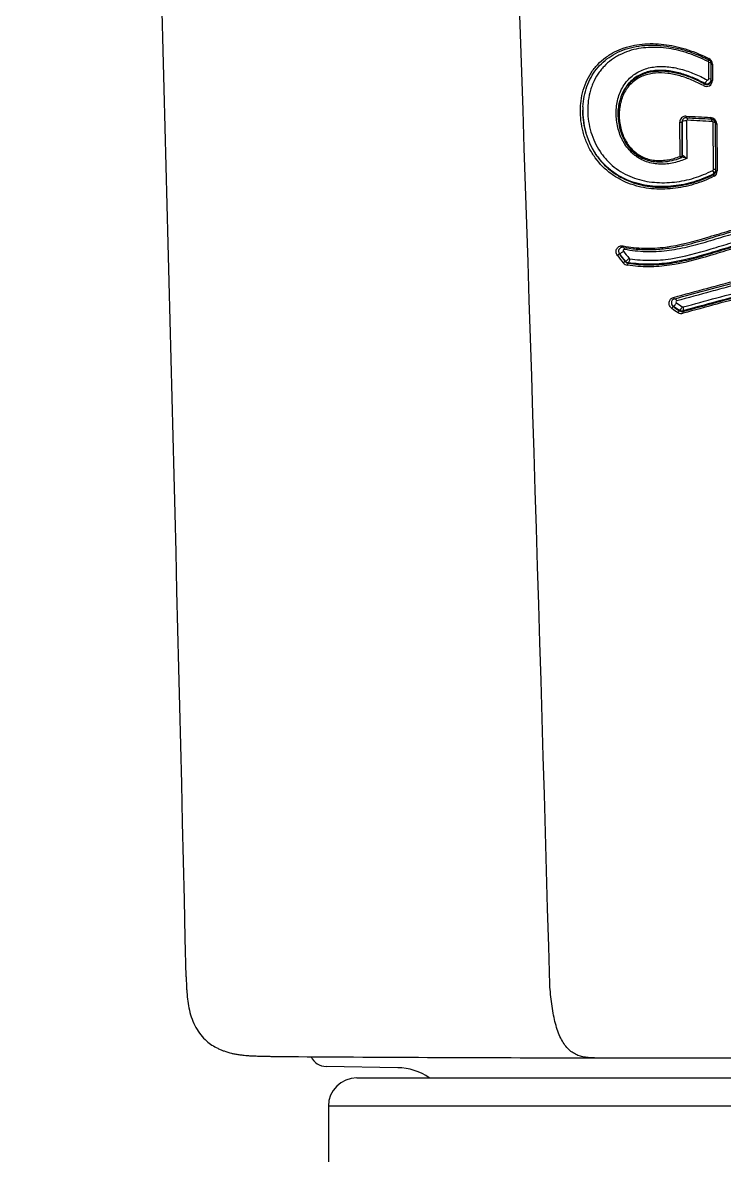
# Model space of a CAD drawing. Header units: millimetres. Extents: x 976 to 9349, y -1578 to 2211.
# Drawn here: x 2936.241 to 2937.472, y 1354.402 to 1356.391 of the extents above; entities that cross this region are included whole.
import ezdxf

# ---------------------------------------------------------------- set-up
doc = ezdxf.new("R2010")
doc.units = ezdxf.units.MM
doc.layers.add('Wbudowane', color=175, linetype='Continuous')

# ---------------------------------------------------------------- blocks, each defined once
blk = doc.blocks.new('Z$W@#21058')
for p, q in [((19.3974, 124.2416), (19.3972, 124.2704)), ((19.4017, 124.2393), (19.4015, 124.2681)), ((19.4037, 124.2676), (19.4039, 124.2389)), ((19.3901, 124.2329), (19.3901, 124.2338)), ((19.2384, 124.1811), (19.2384, 124.1794)), ((19.3469, 124.1056), (19.3465, 124.1658)), ((19.3504, 124.1666), (19.3504, 124.1663)), ((19.3504, 124.1663), (19.3508, 124.1061)), ((19.3508, 124.1066), (19.3505, 124.1666)), ((19.3583, 124.1678), (19.3588, 124.1018)), ((19.4055, 124.0827), (19.405, 124.1654)), ((19.4098, 124.0804), (19.4093, 124.1631)), ((19.4115, 124.1626), (19.412, 124.08)), ((19.3508, 124.1061), (19.3508, 124.1066)), ((19.3508, 124.106), (19.3508, 124.1066)), ((19.4058, 124.0738), (19.4058, 124.075)), ((19.2406, 123.9346), (19.2406, 123.934)), ((19.2507, 123.9211), (19.2508, 123.9217)), ((19.2561, 123.9189), (19.2561, 123.9179)), ((19.3353, 123.8425), (19.3353, 123.8418)), ((19.346, 123.8346), (19.346, 123.8353)), ((19.3525, 123.8346), (19.3525, 123.8334)), ((18.8517, 122.5056), (18.7261, 122.5078)), ((18.78, 122.4878), (20.94, 122.4878)), ((20.99, 122.4378), (18.73, 122.4378)), ((18.73, 122.4378), (18.73, 122.1878))]:
    blk.add_line(p, q)
for centre, radius, start, end in [((-413.6011, 112.7193), 432.1961, 1.31861, 2.469133), ((-226.2837, 115.9166), 245.4945, 1.572032, 3.567036), ((19.3922, 124.2674), 0.0115, 1.0668, 63.9753), ((19.3951, 124.2703), 0.00212, 1.51, 63.2229), ((19.393, 124.2679), 0.00851, 1.9615, 63.9667), ((19.3933, 124.2389), 0.0105, 239.0171, 359.9109), ((19.3938, 124.2408), 0.00791, 242.2286, 356.0818), ((19.3941, 124.2393), 0.00756, 237.7665, 358.9514), ((19.3955, 124.2416), 0.00191, 239.1637, 0.0138), ((19.3941, 124.2393), 0.00756, 358.9514, 359.7276), ((19.3568, 124.1659), 0.0103, 85.7252, 180.5346), ((19.3577, 124.1664), 0.00725, 85.2041, 179.9471), ((19.3577, 124.1664), 0.0073, 179.8791, 180.7403), ((19.8016, 132.365), 8.2008, 266.8963, 267.19681), ((19.799, 132.2828), 8.1212, 266.88939, 267.19236), ((19.3602, 124.1678), 0.00186, 85.8783, 180.7564), ((19.8017, 132.2169), 8.0593, 266.86068, 267.16465), ((19.3999, 124.1624), 0.0116, 1.2522, 87.168), ((19.4007, 124.1628), 0.0086, 2.3852, 86.8495), ((19.4029, 124.1653), 0.0021, 1.1696, 86.8916), ((19.3478, 124.106), 0.003, 290.7996, 359.6193), ((19.3514, 124.1065), 0.000533, 141.5533, 172.0647), ((19.3483, 124.1065), 0.0025, 359.3812, 0.4191), ((19.4037, 124.0827), 0.00189, 298.1035, 0.3656), ((19.4021, 124.0818), 0.00776, 298.9282, 356.8764), ((19.4026, 124.0803), 0.00729, 296.7738, 0.1933), ((19.4018, 124.0798), 0.0103, 297.4737, 0.7089), ((19.4026, 124.0803), 0.00729, 0.1933, 0.9978), ((19.2461, 123.939), 0.00709, 76.9969, 179.7574), ((19.2468, 123.9394), 0.0078, 181.0404, 217.6961), ((19.4329, 124.0737), 0.2289, 216.0154, 220.0173), ((19.4299, 124.0728), 0.239, 216.1607, 220.1677), ((19.4302, 124.0732), 0.2349, 216.1598, 220.1727), ((19.4313, 124.073), 0.236, 216.0886, 220.0901), ((19.2565, 123.9264), 0.012, 220.0201, 261.5678), ((19.2577, 123.9267), 0.00894, 219.2123, 260.0659), ((19.2569, 123.9271), 0.00822, 221.4561, 264.6095), ((19.2593, 123.9279), 0.00216, 219.8451, 261.4707), ((19.3388, 123.8487), 0.00709, 104.563, 179.8851), ((19.3396, 123.849), 0.00783, 180.767, 236.6873), ((19.4411, 123.9892), 0.1854, 234.1635, 238.2213), ((19.4414, 123.9897), 0.1814, 234.2026, 238.2678), ((19.4421, 123.9892), 0.182, 234.0722, 238.1301), ((19.4433, 123.9897), 0.1747, 234.0196, 238.0849), ((19.352, 123.8432), 0.00205, 237.6631, 284.783), ((19.3496, 123.8412), 0.0114, 237.8101, 284.7498), ((19.3501, 123.8424), 0.00813, 239.8803, 287.3497), ((19.3505, 123.8415), 0.00829, 236.6573, 283.5352), ((19.3007, 217.0429), 94.52, 269.621581, 269.937012), ((18.7267, 122.5378), 0.03, 205.648, 269), ((19.8425, 472.1864), 349.664, 269.894197, 270.002871), ((18.78, 122.4378), 0.05, 90, 180), ((18.85, 122.4056), 0.1, 55.235, 89)]:
    blk.add_arc(centre, radius, start, end)
for centre, major_axis, ratio, start_param, end_param in [((19.3981, 124.2782), (0.00133, 0.00269), 0.189207, 1.832908, 3.141612), ((19.3943, 124.2713), (-0.00267, -0.00537), 0.192618, -4.448331, -3.77704), ((19.3955, 124.2694), (-0.006, -0.00004), 0.155396, 3.398872, 4.425477), ((19.4045, 124.2681), (0.003, 0.00002), 0.155089, 3.139466, 4.432727), ((19.3928, 124.239), (0.00287, 0.00527), 0.184551, 3.289925, 4.984739), ((19.3957, 124.2407), (-0.006, -0.00004), 0.155786, 3.197798, 4.42468), ((19.4047, 124.2393), (0.003, 0.00002), 0.155478, 3.139466, 4.431952), ((19.3888, 124.2303), (-0.00144, -0.00263), 0.186109, 3.28997, 4.985759), ((19.3474, 124.1663), (0.003, 0.00002), 0.158307, 4.389742, 6.281058), ((19.3564, 124.1669), (-0.006, -0.00004), 0.158073, 4.39479, 6.229884), ((19.3585, 124.1766), (0.00016, 0.003), 0.303996, 1.740172, 3.141789), ((19.3585, 124.1688), (-0.00033, -0.00599), 0.305516, 1.740456, 2.513088), ((19.4013, 124.1744), (0.00015, 0.003), 0.275989, 1.737108, 3.141587), ((19.4013, 124.1665), (-0.0003, -0.00599), 0.277357, 1.737363, 2.483834), ((19.4033, 124.1645), (-0.006, -0.00004), 0.156633, 3.396071, 4.427468), ((19.4123, 124.1631), (0.003, 0.00002), 0.156329, 3.139466, 4.434743), ((19.3478, 124.106), (0.003, 0.00002), 0.159181, 4.387902, 6.281057), ((19.3478, 124.106), (-0.00107, 0.0028), 0.351592, 1.600909, 3.141688), ((19.348, 124.1069), (-0.00235, 0.00186), 0.951759, 3.505429, 3.80914), ((19.3478, 124.1066), (-0.003, 0.00002), 0.986786, 3.141591, 3.15456), ((19.3478, 124.106), (-0.003, 0.00002), 0.986786, 3.141584, 3.15456), ((19.4029, 124.0801), (-0.00277, 0.00532), 0.32178, 3.289885, 4.717612), ((19.4039, 124.0818), (-0.006, -0.00004), 0.157825, 3.197884, 4.425183), ((19.4128, 124.0804), (0.003, 0.00002), 0.157517, 3.139465, 4.432519), ((19.4073, 124.0712), (0.00139, -0.00266), 0.318419, 3.289706, 4.719291), ((19.2454, 123.9382), (0.00485, 0.00354), 0.119515, 3.241228, 5.136742), ((19.2482, 123.9489), (0.00053, 0.00295), 0.368272, 1.794302, 3.141619), ((19.2472, 123.9412), (-0.00106, -0.0059), 0.370942, 1.795083, 2.485049), ((19.2382, 123.9323), (-0.00242, -0.00177), 0.121899, 3.241257, 5.139992), ((19.2485, 123.9191), (0.00229, 0.00193), 0.147353, 0.109401, 1.983237), ((19.2553, 123.9256), (0.00459, 0.00387), 0.144967, 3.250955, 5.12197), ((19.2559, 123.915), (0.00043, 0.00297), 0.370536, 0.174907, 1.781223), ((19.2566, 123.9248), (0.00086, 0.00594), 0.371365, 3.316563, 4.922872), ((19.3336, 123.8393), (0.00176, 0.00243), 0.191347, 0.13788, 1.900876), ((19.3363, 123.8584), (-0.00078, 0.0029), 0.364089, 1.634279, 3.142026), ((19.3386, 123.8474), (-0.00352, -0.00486), 0.189389, 0.137826, 1.899288), ((19.3391, 123.8509), (0.00157, -0.00579), 0.363846, 1.634455, 2.568937), ((19.349, 123.8405), (-0.00316, -0.0051), 0.205541, 0.144761, 1.881338), ((19.3506, 123.8402), (0.00158, -0.00579), 0.35674, 0.164909, 1.635844), ((19.3445, 123.832), (0.00158, 0.00255), 0.207256, 0.144815, 1.882584), ((19.3534, 123.8306), (-0.00079, 0.00289), 0.353921, 0.164719, 1.636573)]:
    blk.add_ellipse(centre, major_axis=major_axis, ratio=ratio, start_param=start_param, end_param=end_param)
for points, knots in [([(19.4065, 124.0707), (19.3951, 124.0648), (19.3834, 124.0602), (19.3653, 124.0548), (19.3592, 124.0533), (19.3469, 124.0508), (19.3406, 124.0498), (19.3218, 124.0478), (19.3093, 124.0477), (19.2907, 124.0495), (19.2845, 124.0505), (19.2752, 124.0525), (19.2722, 124.0533), (19.266, 124.055), (19.2629, 124.056), (19.2539, 124.0592), (19.2481, 124.0618), (19.2367, 124.0678), (19.2312, 124.0712), (19.2153, 124.0829), (19.2061, 124.0922), (19.1963, 124.1058), (19.1944, 124.1086), (19.1909, 124.1143), (19.186, 124.1231), (19.182, 124.1324), (19.1787, 124.142), (19.1778, 124.1452), (19.176, 124.1518), (19.1753, 124.155), (19.1734, 124.1649), (19.1726, 124.1715), (19.1721, 124.1815), (19.172, 124.1849), (19.1722, 124.1916), (19.1724, 124.1949), (19.1733, 124.2047), (19.1744, 124.2111), (19.1775, 124.2236), (19.1796, 124.2298), (19.1846, 124.2415), (19.1876, 124.247), (19.1927, 124.2549), (19.1945, 124.2574), (19.1984, 124.2623), (19.2004, 124.2647), (19.2068, 124.2714), (19.2114, 124.2755), (19.2187, 124.281), (19.2213, 124.2827), (19.2265, 124.286), (19.2292, 124.2875), (19.2374, 124.2917), (19.243, 124.2941), (19.2517, 124.2971), (19.2547, 124.298), (19.2607, 124.2995), (19.2637, 124.3002), (19.2729, 124.302), (19.2791, 124.3028), (19.2916, 124.3036), (19.2979, 124.3037), (19.3106, 124.3031), (19.317, 124.3025), (19.3359, 124.2998), (19.3484, 124.2968), (19.3731, 124.2887), (19.3853, 124.2836), (19.3972, 124.2777)], [0, 0, 0, 0, 0.0625, 0.0625, 0.09375, 0.09375, 0.125, 0.125, 0.1875, 0.1875, 0.21875, 0.21875, 0.234375, 0.234375, 0.25, 0.25, 0.28125, 0.28125, 0.3125, 0.3125, 0.375, 0.375, 0.390625, 0.390625, 0.40625, 0.4375, 0.4375, 0.453125, 0.453125, 0.46875, 0.46875, 0.5, 0.5, 0.515625, 0.515625, 0.53125, 0.53125, 0.5625, 0.5625, 0.59375, 0.59375, 0.625, 0.625, 0.640625, 0.640625, 0.65625, 0.65625, 0.6875, 0.6875, 0.703125, 0.703125, 0.71875, 0.71875, 0.75, 0.75, 0.765625, 0.765625, 0.78125, 0.78125, 0.8125, 0.8125, 0.84375, 0.84375, 0.875, 0.875, 0.9375, 0.9375, 1, 1, 1, 1]), ([(19.1765, 124.1925), (19.1769, 124.1994), (19.1783, 124.2106), (19.1831, 124.2287), (19.1904, 124.2446), (19.2, 124.2592), (19.2118, 124.2717), (19.2259, 124.2824), (19.2421, 124.2908), (19.2602, 124.297), (19.2802, 124.3005), (19.3015, 124.3015), (19.3244, 124.2994), (19.3476, 124.2947), (19.3729, 124.2864), (19.3877, 124.2799), (19.3967, 124.2755)], [0, 0, 0, 0, 0.062937, 0.125358, 0.186934, 0.248476, 0.31075, 0.374607, 0.440933, 0.510157, 0.582577, 0.658401, 0.73772, 0.820735, 0.908, 1, 1, 1, 1]), ([(19.396, 124.2722), (19.3849, 124.2777), (19.3735, 124.2825), (19.3505, 124.2902), (19.3388, 124.2931), (19.3211, 124.2959), (19.3151, 124.2965), (19.3032, 124.2971), (19.2973, 124.2971), (19.2857, 124.2965), (19.2799, 124.2958), (19.2685, 124.2938), (19.2628, 124.2924), (19.2518, 124.2888), (19.2465, 124.2867), (19.2388, 124.2828), (19.2363, 124.2814), (19.2314, 124.2784), (19.2289, 124.2768), (19.222, 124.2717), (19.2177, 124.2679), (19.2117, 124.2616), (19.2098, 124.2594), (19.2061, 124.2549), (19.2044, 124.2525), (19.1996, 124.2451), (19.1968, 124.2399), (19.1932, 124.2318), (19.1922, 124.229), (19.1902, 124.2233), (19.1894, 124.2203), (19.1871, 124.2114), (19.1861, 124.2054), (19.185, 124.1932), (19.1848, 124.187), (19.1854, 124.1744), (19.1862, 124.1682), (19.1885, 124.1559), (19.1901, 124.1498), (19.1962, 124.1317), (19.2019, 124.1205), (19.2111, 124.1077), (19.213, 124.1053), (19.217, 124.1005), (19.2191, 124.0983), (19.2256, 124.0917), (19.2302, 124.0878), (19.24, 124.0806), (19.2453, 124.0773), (19.256, 124.0718), (19.2615, 124.0694), (19.2727, 124.0655), (19.2785, 124.0639), (19.2901, 124.0614), (19.296, 124.0606), (19.3136, 124.059), (19.3253, 124.0592), (19.343, 124.0612), (19.3488, 124.0621), (19.3604, 124.0645), (19.3661, 124.066), (19.3829, 124.0711), (19.3939, 124.0755), (19.4046, 124.081)], [0, 0, 0, 0, 0.0625, 0.0625, 0.125, 0.125, 0.15625, 0.15625, 0.1875, 0.1875, 0.21875, 0.21875, 0.25, 0.25, 0.28125, 0.28125, 0.296875, 0.296875, 0.3125, 0.3125, 0.34375, 0.34375, 0.359375, 0.359375, 0.375, 0.375, 0.40625, 0.40625, 0.421875, 0.421875, 0.4375, 0.4375, 0.46875, 0.46875, 0.5, 0.5, 0.53125, 0.53125, 0.5625, 0.5625, 0.625, 0.625, 0.640625, 0.640625, 0.65625, 0.65625, 0.6875, 0.6875, 0.71875, 0.71875, 0.75, 0.75, 0.78125, 0.78125, 0.8125, 0.8125, 0.875, 0.875, 0.90625, 0.90625, 0.9375, 0.9375, 1, 1, 1, 1]), ([(19.3588, 124.1018), (19.355, 124.1003), (19.3513, 124.0988), (19.3437, 124.0963), (19.3398, 124.0952), (19.332, 124.0935), (19.3281, 124.0929), (19.3202, 124.092), (19.3162, 124.0919), (19.3081, 124.0921), (19.3041, 124.0924), (19.2961, 124.0938), (19.2921, 124.0949), (19.2844, 124.0976), (19.2807, 124.0992), (19.2753, 124.1022), (19.2735, 124.1033), (19.27, 124.1057), (19.2683, 124.1069), (19.2602, 124.1135), (19.2547, 124.1199), (19.2489, 124.1289), (19.2478, 124.1307), (19.2458, 124.1345), (19.2448, 124.1364), (19.2422, 124.1422), (19.2407, 124.1462), (19.2382, 124.1543), (19.2372, 124.1585), (19.2357, 124.1669), (19.2352, 124.1711), (19.2347, 124.1795), (19.2347, 124.1837), (19.2352, 124.1921), (19.2358, 124.1963), (19.2373, 124.2045), (19.2384, 124.2084), (19.241, 124.2162), (19.2426, 124.22), (19.2463, 124.2272), (19.2484, 124.2306), (19.2531, 124.2371), (19.2557, 124.2401), (19.2642, 124.2483), (19.2707, 124.2527), (19.2815, 124.2577), (19.2852, 124.259), (19.2927, 124.2612), (19.2966, 124.262), (19.3045, 124.2631), (19.3085, 124.2634), (19.3165, 124.2635), (19.3205, 124.2634), (19.3285, 124.2627), (19.3326, 124.2621), (19.3406, 124.2607), (19.3446, 124.2598), (19.3565, 124.2566), (19.3643, 124.2539), (19.3796, 124.2476), (19.3871, 124.244), (19.3945, 124.24)], [0, 0, 0, 0, 0.03125, 0.03125, 0.0625, 0.0625, 0.09375, 0.09375, 0.125, 0.125, 0.15625, 0.15625, 0.1875, 0.1875, 0.21875, 0.21875, 0.234375, 0.234375, 0.25, 0.25, 0.3125, 0.3125, 0.328125, 0.328125, 0.34375, 0.34375, 0.375, 0.375, 0.40625, 0.40625, 0.4375, 0.4375, 0.46875, 0.46875, 0.5, 0.5, 0.53125, 0.53125, 0.5625, 0.5625, 0.59375, 0.59375, 0.625, 0.625, 0.6875, 0.6875, 0.71875, 0.71875, 0.75, 0.75, 0.78125, 0.78125, 0.8125, 0.8125, 0.84375, 0.84375, 0.875, 0.875, 0.9375, 0.9375, 1, 1, 1, 1]), ([(19.3901, 124.2338), (19.3832, 124.2375), (19.3763, 124.2409), (19.3621, 124.2468), (19.3549, 124.2494), (19.3438, 124.2525), (19.3401, 124.2534), (19.3327, 124.2549), (19.3289, 124.2555), (19.3215, 124.2563), (19.3178, 124.2566), (19.3104, 124.2567), (19.3066, 124.2566), (19.2956, 124.2555), (19.2885, 124.2539), (19.2784, 124.2499), (19.2751, 124.2483), (19.2689, 124.2446), (19.266, 124.2425), (19.2619, 124.239), (19.2605, 124.2378), (19.258, 124.2352), (19.2567, 124.2338), (19.2532, 124.2295), (19.2511, 124.2265), (19.2473, 124.2201), (19.2457, 124.2167), (19.2429, 124.2096), (19.2418, 124.2059), (19.24, 124.1985), (19.2393, 124.1946), (19.2387, 124.1883), (19.2385, 124.1858), (19.2384, 124.1833)], [0, 0, 0, 0, 0.113412, 0.113412, 0.226824, 0.226824, 0.28353, 0.28353, 0.340236, 0.340236, 0.396942, 0.396942, 0.453648, 0.453648, 0.56706, 0.56706, 0.623766, 0.623766, 0.680472, 0.680472, 0.708825, 0.708825, 0.737178, 0.737178, 0.793884, 0.793884, 0.85059, 0.85059, 0.907297, 0.907297, 0.964003, 0.964003, 1, 1, 1, 1]), ([(19.2385, 124.1837), (19.2386, 124.1856), (19.2387, 124.1875), (19.2394, 124.1933), (19.24, 124.197), (19.2418, 124.2045), (19.243, 124.2081), (19.2458, 124.2152), (19.2474, 124.2186), (19.2511, 124.225), (19.2532, 124.2281), (19.258, 124.2338), (19.2605, 124.2364), (19.266, 124.2412), (19.269, 124.2433), (19.2752, 124.2471), (19.2786, 124.2487), (19.2888, 124.2527), (19.2959, 124.2544), (19.3107, 124.2558), (19.3182, 124.2557), (19.333, 124.254), (19.3405, 124.2525), (19.3551, 124.2484), (19.3623, 124.2459), (19.3764, 124.24), (19.3833, 124.2366), (19.3901, 124.2329)], [0, 0, 0, 0, 0.028144, 0.028144, 0.085312, 0.085312, 0.14248, 0.14248, 0.199648, 0.199648, 0.256816, 0.256816, 0.313984, 0.313984, 0.371152, 0.371152, 0.42832, 0.42832, 0.542656, 0.542656, 0.656992, 0.656992, 0.771328, 0.771328, 0.885664, 0.885664, 1, 1, 1, 1]), ([(19.3879, 124.2298), (19.3813, 124.2334), (19.3746, 124.2367), (19.3609, 124.2424), (19.354, 124.2449), (19.3434, 124.2479), (19.3399, 124.2488), (19.3327, 124.2503), (19.329, 124.2509), (19.3182, 124.2522), (19.311, 124.2524), (19.3003, 124.2515), (19.2967, 124.251), (19.2898, 124.2495), (19.2864, 124.2485), (19.2798, 124.246), (19.2766, 124.2445), (19.2705, 124.241), (19.2676, 124.239), (19.2622, 124.2345), (19.2597, 124.232), (19.255, 124.2265), (19.2529, 124.2236), (19.2493, 124.2174), (19.2476, 124.2142), (19.2449, 124.2074), (19.2437, 124.2038), (19.2419, 124.1967), (19.2413, 124.193), (19.2404, 124.1855), (19.2402, 124.1817), (19.2402, 124.1742), (19.2404, 124.1704), (19.2414, 124.1629), (19.242, 124.1591), (19.2448, 124.1479), (19.2474, 124.1408), (19.2529, 124.1307), (19.255, 124.1274), (19.2596, 124.1214), (19.2621, 124.1185), (19.2676, 124.1133), (19.2706, 124.111), (19.2768, 124.1069), (19.2801, 124.1052), (19.2869, 124.1023), (19.2904, 124.1011), (19.2975, 124.0995), (19.3011, 124.0989), (19.3083, 124.0984), (19.3119, 124.0983), (19.3191, 124.0988), (19.3226, 124.0992), (19.3332, 124.101), (19.3401, 124.103), (19.3469, 124.1056)], [0, 0, 0, 0, 0.0625, 0.0625, 0.125, 0.125, 0.15625, 0.15625, 0.1875, 0.1875, 0.25, 0.25, 0.28125, 0.28125, 0.3125, 0.3125, 0.34375, 0.34375, 0.375, 0.375, 0.40625, 0.40625, 0.4375, 0.4375, 0.46875, 0.46875, 0.5, 0.5, 0.53125, 0.53125, 0.5625, 0.5625, 0.59375, 0.59375, 0.625, 0.625, 0.6875, 0.6875, 0.71875, 0.71875, 0.75, 0.75, 0.78125, 0.78125, 0.8125, 0.8125, 0.84375, 0.84375, 0.875, 0.875, 0.90625, 0.90625, 0.9375, 0.9375, 1, 1, 1, 1]), ([(19.1765, 124.1925), (19.1765, 124.1912), (19.1764, 124.1899), (19.1763, 124.1861), (19.1764, 124.1835), (19.1765, 124.181)], [0, 0, 0, 0, 0.339118, 0.339118, 1, 1, 1, 1]), ([(19.4058, 124.075), (19.3947, 124.0692), (19.3833, 124.0646), (19.3656, 124.0593), (19.3597, 124.0578), (19.3476, 124.0553), (19.3415, 124.0544), (19.323, 124.0523), (19.3107, 124.0521), (19.2923, 124.0539), (19.2862, 124.0548), (19.274, 124.0574), (19.268, 124.0591), (19.2562, 124.0633), (19.2505, 124.0658), (19.2393, 124.0716), (19.2338, 124.075), (19.2236, 124.0826), (19.2187, 124.0868), (19.212, 124.0936), (19.2098, 124.096), (19.2056, 124.1009), (19.2036, 124.1035), (19.194, 124.1168), (19.1881, 124.1285), (19.1817, 124.1473), (19.18, 124.1537), (19.1776, 124.1665), (19.1768, 124.173), (19.1765, 124.181), (19.1764, 124.1824), (19.1764, 124.1838)], [0, 0, 0, 0, 0.123326, 0.123326, 0.184989, 0.184989, 0.246652, 0.246652, 0.369978, 0.369978, 0.431641, 0.431641, 0.493304, 0.493304, 0.554967, 0.554967, 0.61663, 0.61663, 0.678293, 0.678293, 0.709125, 0.709125, 0.739957, 0.739957, 0.863283, 0.863283, 0.924946, 0.924946, 0.986609, 0.986609, 1, 1, 1, 1]), ([(19.1765, 124.181), (19.1765, 124.1802), (19.1765, 124.1795), (19.1769, 124.1723), (19.1777, 124.1658), (19.1795, 124.1561), (19.1803, 124.1529), (19.182, 124.1464), (19.1829, 124.1433), (19.1861, 124.1339), (19.1887, 124.1278), (19.1932, 124.119), (19.1948, 124.1162), (19.1983, 124.1106), (19.2001, 124.1078), (19.2097, 124.0945), (19.2188, 124.0854), (19.2343, 124.074), (19.2397, 124.0706), (19.2508, 124.0648), (19.2565, 124.0623), (19.2654, 124.0591), (19.2684, 124.0582), (19.2744, 124.0565), (19.2774, 124.0557), (19.2864, 124.0538), (19.2925, 124.0528), (19.3107, 124.0511), (19.3229, 124.0512), (19.3414, 124.0532), (19.3475, 124.0542), (19.3596, 124.0566), (19.3655, 124.0581), (19.3832, 124.0634), (19.3947, 124.068), (19.4058, 124.0738)], [0, 0, 0, 0, 0.006876, 0.006876, 0.068946, 0.068946, 0.099981, 0.099981, 0.131016, 0.131016, 0.193086, 0.193086, 0.224122, 0.224122, 0.255157, 0.255157, 0.379297, 0.379297, 0.441368, 0.441368, 0.503438, 0.503438, 0.534473, 0.534473, 0.565508, 0.565508, 0.627578, 0.627578, 0.751719, 0.751719, 0.813789, 0.813789, 0.875859, 0.875859, 1, 1, 1, 1]), ([(19.2384, 124.1748), (19.2384, 124.1758), (19.2384, 124.1768), (19.2384, 124.1797), (19.2384, 124.1817), (19.2385, 124.1837)], [0, 0, 0, 0, 0.336192, 0.336192, 1, 1, 1, 1]), ([(19.2384, 124.1747), (19.2387, 124.1692), (19.2398, 124.1599), (19.2438, 124.1449), (19.2499, 124.1319), (19.2577, 124.1203), (19.2671, 124.1109), (19.2779, 124.1036), (19.2898, 124.0986), (19.3033, 124.0959), (19.3176, 124.0956), (19.3337, 124.0982), (19.3432, 124.101), (19.3489, 124.1032)], [0, 0, 0, 0, 0.094514, 0.18795, 0.277253, 0.362131, 0.443823, 0.524242, 0.60633, 0.692854, 0.786687, 0.890346, 1, 1, 1, 1]), ([(19.3588, 124.1018), (19.357, 124.1027), (19.355, 124.1034), (19.3522, 124.1042), (19.3513, 124.1044), (19.3505, 124.1045), (19.3505, 124.1045), (19.3504, 124.1045)], [0, 0, 0, 0, 0.6442804, 0.6442804, 0.9664205, 0.9664205, 1, 1, 1, 1]), ([(19.351, 124.1069), (19.3511, 124.1071), (19.3516, 124.1072), (19.3528, 124.1067), (19.3536, 124.1063), (19.3558, 124.1047), (19.3574, 124.1033), (19.3588, 124.1018)], [0, 0, 0, 0, 0.25, 0.25, 0.5, 0.5, 1, 1, 1, 1]), ([(19.247, 123.9484), (19.2593, 123.9462), (19.2717, 123.9449), (19.2904, 123.9444), (19.2967, 123.9444), (19.3091, 123.9451), (19.3153, 123.9457), (19.3459, 123.9496), (19.3698, 123.9561), (19.4058, 123.9667), (19.4177, 123.9704), (19.4419, 123.9776), (19.4541, 123.981), (19.4787, 123.9871), (19.4911, 123.9897), (19.5161, 123.9939), (19.5287, 123.9954), (19.5542, 123.997), (19.5671, 123.9971), (19.5866, 123.996), (19.5932, 123.9954), (19.6062, 123.9938), (19.6127, 123.9929), (19.632, 123.9894), (19.6447, 123.9864), (19.6699, 123.9794), (19.6823, 123.9754), (19.7071, 123.9667), (19.7194, 123.9621), (19.7442, 123.9529), (19.7565, 123.9484), (19.7815, 123.9401), (19.794, 123.9363), (19.8196, 123.9304), (19.8326, 123.9282), (19.8459, 123.9272)], [0, 0, 0, 0, 0.0625, 0.0625, 0.09375, 0.09375, 0.125, 0.125, 0.25, 0.25, 0.3125, 0.3125, 0.375, 0.375, 0.4375, 0.4375, 0.5, 0.5, 0.5625, 0.5625, 0.59375, 0.59375, 0.625, 0.625, 0.6875, 0.6875, 0.75, 0.75, 0.8125, 0.8125, 0.875, 0.875, 0.9375, 0.9375, 1, 1, 1, 1]), ([(19.2476, 123.9459), (19.257, 123.9443), (19.2726, 123.9423), (19.2992, 123.9415), (19.3256, 123.9439), (19.3565, 123.9497), (19.3958, 123.9606), (19.4386, 123.9741), (19.4803, 123.985), (19.5145, 123.9913), (19.545, 123.9943), (19.5742, 123.9945), (19.603, 123.9921), (19.6327, 123.9869), (19.6655, 123.9784), (19.7062, 123.9647), (19.7488, 123.9483), (19.7884, 123.9349), (19.8199, 123.9277), (19.8366, 123.9254), (19.8457, 123.9247)], [0, 0, 0, 0, 0.044134, 0.08726, 0.131066, 0.180609, 0.245541, 0.337018, 0.404528, 0.458598, 0.50745, 0.553584, 0.599216, 0.646172, 0.697786, 0.760137, 0.85082, 0.913404, 0.960635, 1, 1, 1, 1]), ([(19.8466, 123.9206), (19.8334, 123.9216), (19.8204, 123.9236), (19.7949, 123.9293), (19.7824, 123.933), (19.7575, 123.9412), (19.7452, 123.9457), (19.7206, 123.9548), (19.7084, 123.9595), (19.6838, 123.9682), (19.6714, 123.9723), (19.6465, 123.9795), (19.6339, 123.9826), (19.6085, 123.9873), (19.5957, 123.9889), (19.5762, 123.9901), (19.5696, 123.9903), (19.5565, 123.9903), (19.55, 123.9901), (19.5177, 123.988), (19.4927, 123.9833), (19.4559, 123.9739), (19.4438, 123.9704), (19.4196, 123.9632), (19.4076, 123.9595), (19.3837, 123.9524), (19.3717, 123.9491), (19.3477, 123.9434), (19.3357, 123.9412), (19.3114, 123.9383), (19.2992, 123.9377), (19.2806, 123.9383), (19.2744, 123.9387), (19.2619, 123.9401), (19.2557, 123.941), (19.2496, 123.9421)], [0, 0, 0, 0, 0.0625, 0.0625, 0.125, 0.125, 0.1875, 0.1875, 0.25, 0.25, 0.3125, 0.3125, 0.375, 0.375, 0.4375, 0.4375, 0.46875, 0.46875, 0.5, 0.5, 0.625, 0.625, 0.6875, 0.6875, 0.75, 0.75, 0.8125, 0.8125, 0.875, 0.875, 0.9375, 0.9375, 0.96875, 0.96875, 1, 1, 1, 1]), ([(19.8466, 123.8943), (19.8334, 123.8952), (19.8206, 123.8972), (19.7953, 123.9028), (19.7828, 123.9064), (19.7581, 123.9145), (19.7459, 123.9189), (19.7215, 123.9279), (19.7093, 123.9325), (19.6848, 123.9412), (19.6725, 123.9453), (19.6477, 123.9525), (19.6352, 123.9557), (19.6162, 123.9593), (19.6098, 123.9603), (19.597, 123.9621), (19.5905, 123.9627), (19.5711, 123.9641), (19.5584, 123.9642), (19.5332, 123.9629), (19.5207, 123.9615), (19.496, 123.9576), (19.4837, 123.955), (19.4594, 123.9491), (19.4474, 123.9458), (19.4234, 123.9387), (19.4116, 123.9351), (19.376, 123.9245), (19.3524, 123.9179), (19.3163, 123.9128), (19.3041, 123.9118), (19.2855, 123.9118), (19.2793, 123.912), (19.267, 123.913), (19.2609, 123.9136), (19.2547, 123.9145)], [0, 0, 0, 0, 0.0625, 0.0625, 0.125, 0.125, 0.1875, 0.1875, 0.25, 0.25, 0.3125, 0.3125, 0.375, 0.375, 0.40625, 0.40625, 0.4375, 0.4375, 0.5, 0.5, 0.5625, 0.5625, 0.625, 0.625, 0.6875, 0.6875, 0.75, 0.75, 0.875, 0.875, 0.9375, 0.9375, 0.96875, 0.96875, 1, 1, 1, 1]), ([(19.847, 123.8986), (19.8341, 123.8996), (19.8213, 123.9015), (19.7961, 123.9072), (19.7836, 123.9108), (19.759, 123.9188), (19.7468, 123.9233), (19.7224, 123.9323), (19.7102, 123.9368), (19.6858, 123.9455), (19.6735, 123.9496), (19.6488, 123.9568), (19.6363, 123.96), (19.611, 123.9648), (19.5981, 123.9666), (19.5819, 123.9678), (19.5786, 123.968), (19.5721, 123.9683), (19.5688, 123.9683), (19.559, 123.9685), (19.5525, 123.9683), (19.5203, 123.9667), (19.4955, 123.9624), (19.459, 123.9535), (19.447, 123.9501), (19.4232, 123.9431), (19.4113, 123.9395), (19.3758, 123.9289), (19.3521, 123.9223), (19.3163, 123.9172), (19.3043, 123.9163), (19.2803, 123.9163), (19.2682, 123.9172), (19.2561, 123.9189)], [0, 0, 0, 0, 0.0625, 0.0625, 0.125, 0.125, 0.1875, 0.1875, 0.25, 0.25, 0.3125, 0.3125, 0.375, 0.375, 0.4375, 0.4375, 0.453125, 0.453125, 0.46875, 0.46875, 0.5, 0.5, 0.625, 0.625, 0.6875, 0.6875, 0.75, 0.75, 0.875, 0.875, 0.9375, 0.9375, 1, 1, 1, 1]), ([(19.2561, 123.9179), (19.2681, 123.9162), (19.2801, 123.9153), (19.304, 123.9152), (19.3159, 123.9161), (19.3396, 123.9194), (19.3514, 123.9218), (19.3751, 123.9276), (19.387, 123.931), (19.4106, 123.9381), (19.4224, 123.9418), (19.4462, 123.9488), (19.4582, 123.9521), (19.4946, 123.9611), (19.5194, 123.9655), (19.5514, 123.9673), (19.5579, 123.9674), (19.5709, 123.9673), (19.5775, 123.9671), (19.5972, 123.9657), (19.6101, 123.964), (19.6355, 123.9592), (19.648, 123.9561), (19.6729, 123.9489), (19.6852, 123.9448), (19.7097, 123.9361), (19.7219, 123.9315), (19.7463, 123.9225), (19.7586, 123.918), (19.7833, 123.9099), (19.7958, 123.9063), (19.8211, 123.9006), (19.8338, 123.8986), (19.8468, 123.8977)], [0, 0, 0, 0, 0.0625, 0.0625, 0.125, 0.125, 0.1875, 0.1875, 0.25, 0.25, 0.3125, 0.3125, 0.375, 0.375, 0.5, 0.5, 0.53125, 0.53125, 0.5625, 0.5625, 0.625, 0.625, 0.6875, 0.6875, 0.75, 0.75, 0.8125, 0.8125, 0.875, 0.875, 0.9375, 0.9375, 1, 1, 1, 1]), ([(19.2589, 123.9258), (19.2709, 123.924), (19.2829, 123.9231), (19.3068, 123.9232), (19.3187, 123.9241), (19.3542, 123.9293), (19.3778, 123.936), (19.4132, 123.9467), (19.425, 123.9503), (19.4488, 123.9573), (19.4608, 123.9606), (19.4971, 123.9694), (19.5219, 123.9736), (19.554, 123.9752), (19.5605, 123.9753), (19.5703, 123.9752), (19.5736, 123.9751), (19.5801, 123.9748), (19.5833, 123.9746), (19.5996, 123.9734), (19.6123, 123.9717), (19.6376, 123.9668), (19.65, 123.9638), (19.6747, 123.9566), (19.6869, 123.9525), (19.7113, 123.9439), (19.7234, 123.9393), (19.7477, 123.9303), (19.7598, 123.9259), (19.7844, 123.9177), (19.7968, 123.9141), (19.8219, 123.9084), (19.8346, 123.9064), (19.8475, 123.9055)], [0, 0, 0, 0, 0.0625, 0.0625, 0.125, 0.125, 0.25, 0.25, 0.3125, 0.3125, 0.375, 0.375, 0.5, 0.5, 0.53125, 0.53125, 0.546875, 0.546875, 0.5625, 0.5625, 0.625, 0.625, 0.6875, 0.6875, 0.75, 0.75, 0.8125, 0.8125, 0.875, 0.875, 0.9375, 0.9375, 1, 1, 1, 1]), ([(19.237, 123.9318), (19.2357, 123.9336), (19.2349, 123.9358), (19.2347, 123.9391), (19.2348, 123.9402), (19.2354, 123.9422), (19.2358, 123.9432), (19.237, 123.9449), (19.2376, 123.9457), (19.2392, 123.947), (19.2401, 123.9475), (19.242, 123.9482), (19.2429, 123.9485), (19.245, 123.9486), (19.246, 123.9486), (19.247, 123.9484)], [0, 0, 0, 0, 0.25, 0.25, 0.375, 0.375, 0.5, 0.5, 0.625, 0.625, 0.75, 0.75, 0.875, 0.875, 1, 1, 1, 1]), ([(19.239, 123.939), (19.239, 123.9389), (19.239, 123.9388), (19.239, 123.937), (19.2396, 123.9354), (19.2406, 123.934)], [0, 0, 0, 0, 0.064535, 0.064535, 1, 1, 1, 1]), ([(19.2496, 123.9421), (19.2488, 123.9423), (19.248, 123.942), (19.2474, 123.941), (19.2473, 123.9406), (19.2474, 123.9398), (19.2475, 123.9394), (19.2477, 123.9391)], [0, 0, 0, 0, 0.5, 0.5, 0.75, 0.75, 1, 1, 1, 1]), ([(19.3353, 123.858), (19.3553, 123.8634), (19.3754, 123.869), (19.416, 123.88), (19.4364, 123.8855), (19.4676, 123.8927), (19.4781, 123.8949), (19.494, 123.8978), (19.4993, 123.8987), (19.51, 123.9003), (19.5154, 123.901), (19.5316, 123.9028), (19.5425, 123.9036), (19.5642, 123.9041), (19.575, 123.9038), (19.5968, 123.9021), (19.6077, 123.9007), (19.6241, 123.8978), (19.6296, 123.8966), (19.6404, 123.8941), (19.6458, 123.8928), (19.6727, 123.8855), (19.6937, 123.878), (19.7356, 123.8628), (19.7566, 123.8551), (19.7993, 123.8427), (19.8211, 123.838), (19.8435, 123.8362)], [0, 0, 0, 0, 0.125, 0.125, 0.25, 0.25, 0.3125, 0.3125, 0.34375, 0.34375, 0.375, 0.375, 0.4375, 0.4375, 0.5, 0.5, 0.5625, 0.5625, 0.59375, 0.59375, 0.625, 0.625, 0.75, 0.75, 0.875, 0.875, 1, 1, 1, 1]), ([(19.3371, 123.8555), (19.3567, 123.8609), (19.3889, 123.8698), (19.4401, 123.8837), (19.4818, 123.8932), (19.5172, 123.899), (19.5476, 123.9015), (19.5762, 123.9015), (19.6039, 123.899), (19.6322, 123.8939), (19.6639, 123.8855), (19.7032, 123.8722), (19.7449, 123.8566), (19.7838, 123.8441), (19.8159, 123.8369), (19.8334, 123.8345), (19.8433, 123.8337)], [0, 0, 0, 0, 0.112111, 0.220206, 0.302095, 0.368351, 0.426121, 0.4795, 0.531449, 0.584699, 0.64311, 0.716287, 0.819574, 0.892412, 0.949169, 1, 1, 1, 1]), ([(19.8442, 123.8297), (19.822, 123.8313), (19.8005, 123.8358), (19.7582, 123.8478), (19.7374, 123.8553), (19.696, 123.8705), (19.6753, 123.878), (19.6437, 123.887), (19.6331, 123.8896), (19.6169, 123.8927), (19.6115, 123.8936), (19.6006, 123.8952), (19.5951, 123.8958), (19.5677, 123.8982), (19.5461, 123.8976), (19.5038, 123.8929), (19.4829, 123.8889), (19.452, 123.8817), (19.4417, 123.8792), (19.4213, 123.8739), (19.4112, 123.8711), (19.381, 123.8628), (19.361, 123.8572), (19.3411, 123.8518)], [0, 0, 0, 0, 0.125, 0.125, 0.25, 0.25, 0.375, 0.375, 0.4375, 0.4375, 0.46875, 0.46875, 0.5, 0.5, 0.625, 0.625, 0.75, 0.75, 0.8125, 0.8125, 0.875, 0.875, 1, 1, 1, 1]), ([(19.3525, 123.8412), (19.372, 123.8465), (19.3916, 123.852), (19.4311, 123.8626), (19.451, 123.8678), (19.4915, 123.8764), (19.512, 123.8799), (19.5383, 123.8822), (19.5436, 123.8825), (19.5542, 123.8829), (19.5596, 123.883), (19.5756, 123.8829), (19.5863, 123.8823), (19.6073, 123.8801), (19.6177, 123.8784), (19.6384, 123.8742), (19.6487, 123.8716), (19.6793, 123.8628), (19.6995, 123.8555), (19.7398, 123.8408), (19.76, 123.8334), (19.8011, 123.8215), (19.8221, 123.8171), (19.8438, 123.8153)], [0, 0, 0, 0, 0.125, 0.125, 0.25, 0.25, 0.375, 0.375, 0.40625, 0.40625, 0.4375, 0.4375, 0.5, 0.5, 0.5625, 0.5625, 0.625, 0.625, 0.75, 0.75, 0.875, 0.875, 1, 1, 1, 1]), ([(19.8432, 123.8085), (19.8216, 123.8102), (19.8006, 123.8146), (19.7595, 123.8263), (19.7393, 123.8336), (19.699, 123.8482), (19.6788, 123.8555), (19.6483, 123.8644), (19.638, 123.8671), (19.6174, 123.8714), (19.6069, 123.8731), (19.5859, 123.8754), (19.5753, 123.876), (19.5593, 123.8762), (19.5539, 123.8761), (19.5433, 123.8757), (19.538, 123.8754), (19.5118, 123.8732), (19.4913, 123.8697), (19.4509, 123.8611), (19.431, 123.856), (19.3915, 123.8454), (19.3719, 123.8399), (19.3525, 123.8346)], [0, 0, 0, 0, 0.125, 0.125, 0.25, 0.25, 0.375, 0.375, 0.4375, 0.4375, 0.5, 0.5, 0.5625, 0.5625, 0.59375, 0.59375, 0.625, 0.625, 0.75, 0.75, 0.875, 0.875, 1, 1, 1, 1]), ([(19.3525, 123.8334), (19.372, 123.8388), (19.3915, 123.8442), (19.4311, 123.8549), (19.4511, 123.86), (19.4916, 123.8687), (19.5121, 123.8722), (19.5383, 123.8743), (19.5436, 123.8747), (19.5542, 123.8751), (19.5595, 123.8752), (19.5755, 123.875), (19.5861, 123.8744), (19.6071, 123.8721), (19.6174, 123.8704), (19.638, 123.8661), (19.6483, 123.8635), (19.6787, 123.8546), (19.6988, 123.8473), (19.739, 123.8327), (19.7591, 123.8254), (19.8001, 123.8137), (19.821, 123.8093), (19.8425, 123.8075)], [0, 0, 0, 0, 0.125, 0.125, 0.25, 0.25, 0.375, 0.375, 0.40625, 0.40625, 0.4375, 0.4375, 0.5, 0.5, 0.5625, 0.5625, 0.625, 0.625, 0.75, 0.75, 0.875, 0.875, 1, 1, 1, 1]), ([(19.8422, 123.8041), (19.8207, 123.8059), (19.7998, 123.8103), (19.7589, 123.8219), (19.7387, 123.8291), (19.6985, 123.8437), (19.6785, 123.851), (19.648, 123.8599), (19.6378, 123.8625), (19.6173, 123.8669), (19.6069, 123.8686), (19.5859, 123.8709), (19.5754, 123.8716), (19.5594, 123.8718), (19.554, 123.8717), (19.5434, 123.8713), (19.5382, 123.8709), (19.512, 123.8688), (19.4915, 123.8653), (19.451, 123.8567), (19.4311, 123.8516), (19.3915, 123.8409), (19.3719, 123.8355), (19.3525, 123.8302)], [0, 0, 0, 0, 0.125, 0.125, 0.25, 0.25, 0.375, 0.375, 0.4375, 0.4375, 0.5, 0.5, 0.5625, 0.5625, 0.59375, 0.59375, 0.625, 0.625, 0.75, 0.75, 0.875, 0.875, 1, 1, 1, 1]), ([(19.3326, 123.8388), (19.3309, 123.84), (19.3296, 123.8417), (19.3278, 123.8455), (19.3275, 123.8477), (19.3282, 123.8517), (19.3291, 123.8536), (19.331, 123.8557), (19.3318, 123.8563), (19.3334, 123.8573), (19.3343, 123.8577), (19.3353, 123.858)], [0, 0, 0, 0, 0.25, 0.25, 0.5, 0.5, 0.75, 0.75, 0.875, 0.875, 1, 1, 1, 1]), ([(19.3318, 123.8486), (19.3317, 123.8475), (19.332, 123.8463), (19.3331, 123.8439), (19.3341, 123.8427), (19.3353, 123.8418)], [0, 0, 0, 0, 0.428678, 0.428678, 1, 1, 1, 1]), ([(19.3411, 123.8518), (19.3404, 123.8516), (19.3399, 123.851), (19.3397, 123.8496), (19.34, 123.8488), (19.3406, 123.8483)], [0, 0, 0, 0, 0.5, 0.5, 1, 1, 1, 1]), ([(18.4804, 122.6651), (18.4806, 122.6597), (18.4808, 122.6537), (18.4813, 122.6444), (18.4822, 122.6298), (18.4852, 122.606), (18.4957, 122.5759), (18.5139, 122.5528), (18.5308, 122.5418), (18.5415, 122.537), (18.5497, 122.5339), (18.5566, 122.5319), (18.5643, 122.5301), (18.5685, 122.5294), (18.5744, 122.5284), (18.5798, 122.5277), (18.5846, 122.5272), (18.5885, 122.5269), (18.5912, 122.5267), (18.5935, 122.5266), (18.5952, 122.5265), (18.5971, 122.5264), (18.5991, 122.5263), (18.602, 122.5262), (18.605, 122.5261), (18.6079, 122.526), (18.61, 122.5259), (18.6119, 122.5259), (18.6135, 122.5258), (18.6152, 122.5258), (18.6176, 122.5257), (18.6204, 122.5257), (18.6235, 122.5256), (18.6262, 122.5256), (18.6288, 122.5255), (18.6311, 122.5255), (18.6334, 122.5255), (18.6356, 122.5254), (18.638, 122.5254), (18.6406, 122.5254), (18.6432, 122.5253), (18.646, 122.5253), (18.6489, 122.5253), (18.6522, 122.5252), (18.6555, 122.5252), (18.66, 122.5251), (18.6648, 122.5251), (18.6711, 122.525), (18.6749, 122.525), (18.6775, 122.525)], [0, 0, 0, 0, 0.02657, 0.03605, 0.048796, 0.105484, 0.163886, 0.217614, 0.259311, 0.270904, 0.281323, 0.307486, 0.312107, 0.327705, 0.335043, 0.354054, 0.370927, 0.383054, 0.400292, 0.409598, 0.418839, 0.429572, 0.444546, 0.459273, 0.493597, 0.516557, 0.533859, 0.549507, 0.56488, 0.577324, 0.596057, 0.62667, 0.651925, 0.673629, 0.694301, 0.713792, 0.728762, 0.7467, 0.763166, 0.781031, 0.800326, 0.81646, 0.838151, 0.856021, 0.87901, 0.899239, 0.933743, 0.962546, 1, 1, 1, 1]), ([(19.1968, 122.523), (19.1946, 122.523), (19.1893, 122.523), (19.1811, 122.5237), (19.1721, 122.5255), (19.1636, 122.5288), (19.1556, 122.5338), (19.1483, 122.5408), (19.1418, 122.5496), (19.1361, 122.5603), (19.1312, 122.5727), (19.1273, 122.5865), (19.1242, 122.6016), (19.1218, 122.6177), (19.1199, 122.6344), (19.1188, 122.6457), (19.1184, 122.6515)], [0, 0, 0, 0, 0.055228, 0.132692, 0.208093, 0.280995, 0.351437, 0.419935, 0.487396, 0.554946, 0.623689, 0.694481, 0.767767, 0.843511, 0.921214, 1, 1, 1, 1])]:
    blk.add_open_spline(points, degree=3, knots=knots)
for points in [[(19.1764, 124.1838), (19.1764, 124.1849), (19.1764, 124.186), (19.1764, 124.187)], [(19.2384, 124.1833), (19.2384, 124.1826), (19.2384, 124.1818), (19.2384, 124.1811)]]:
    blk.add_open_spline(points, degree=3)

msp = doc.modelspace()

# ---------------------------------------------------------------- block references
at = {"layer": 'Wbudowane'}
msp.add_blockref('Z$W@#21058', (2918.0473, 1232.0506), dxfattribs=at)

doc.saveas('drawing.dxf')
